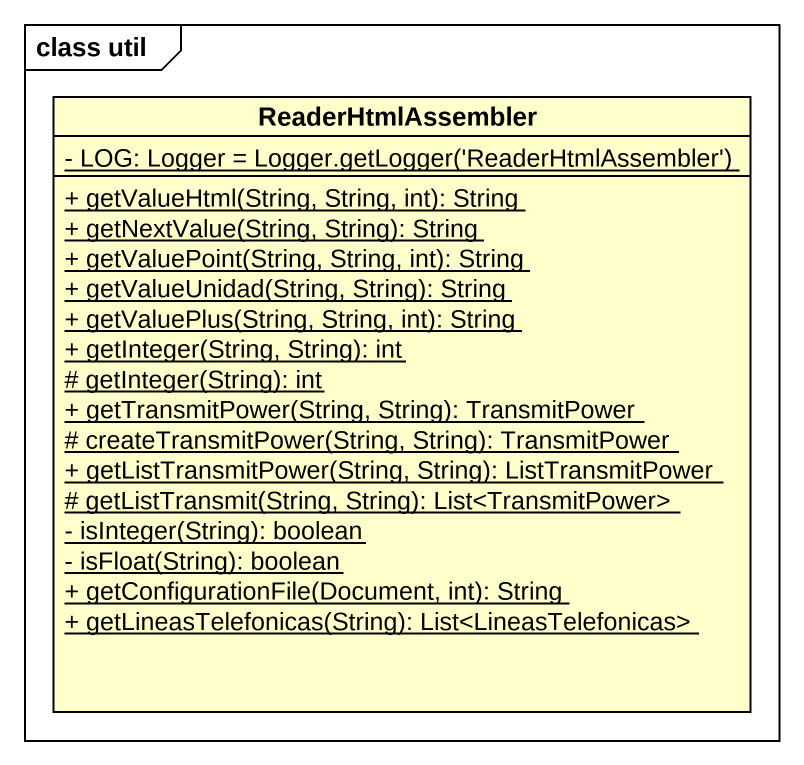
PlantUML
@startuml
mainframe class util
hide circle
hide empty members
skinparam classAttributeIconSize 0
class ReaderHtmlAssembler {
  {static} {field} - LOG: Logger = Logger.getLogger('ReaderHtmlAssembler')
  {static} + getValueHtml(String, String, int): String
  {static} + getNextValue(String, String): String
  {static} + getValuePoint(String, String, int): String
  {static} + getValueUnidad(String, String): String
  {static} + getValuePlus(String, String, int): String
  {static} + getInteger(String, String): int
  {static} # getInteger(String): int
  {static} + getTransmitPower(String, String): TransmitPower
  {static} # createTransmitPower(String, String): TransmitPower
  {static} + getListTransmitPower(String, String): ListTransmitPower
  {static} # getListTransmit(String, String): List<TransmitPower>
  {static} - isInteger(String): boolean
  {static} - isFloat(String): boolean
  {static} + getConfigurationFile(Document, int): String
  {static} + getLineasTelefonicas(String): List<LineasTelefonicas>
}
@enduml
